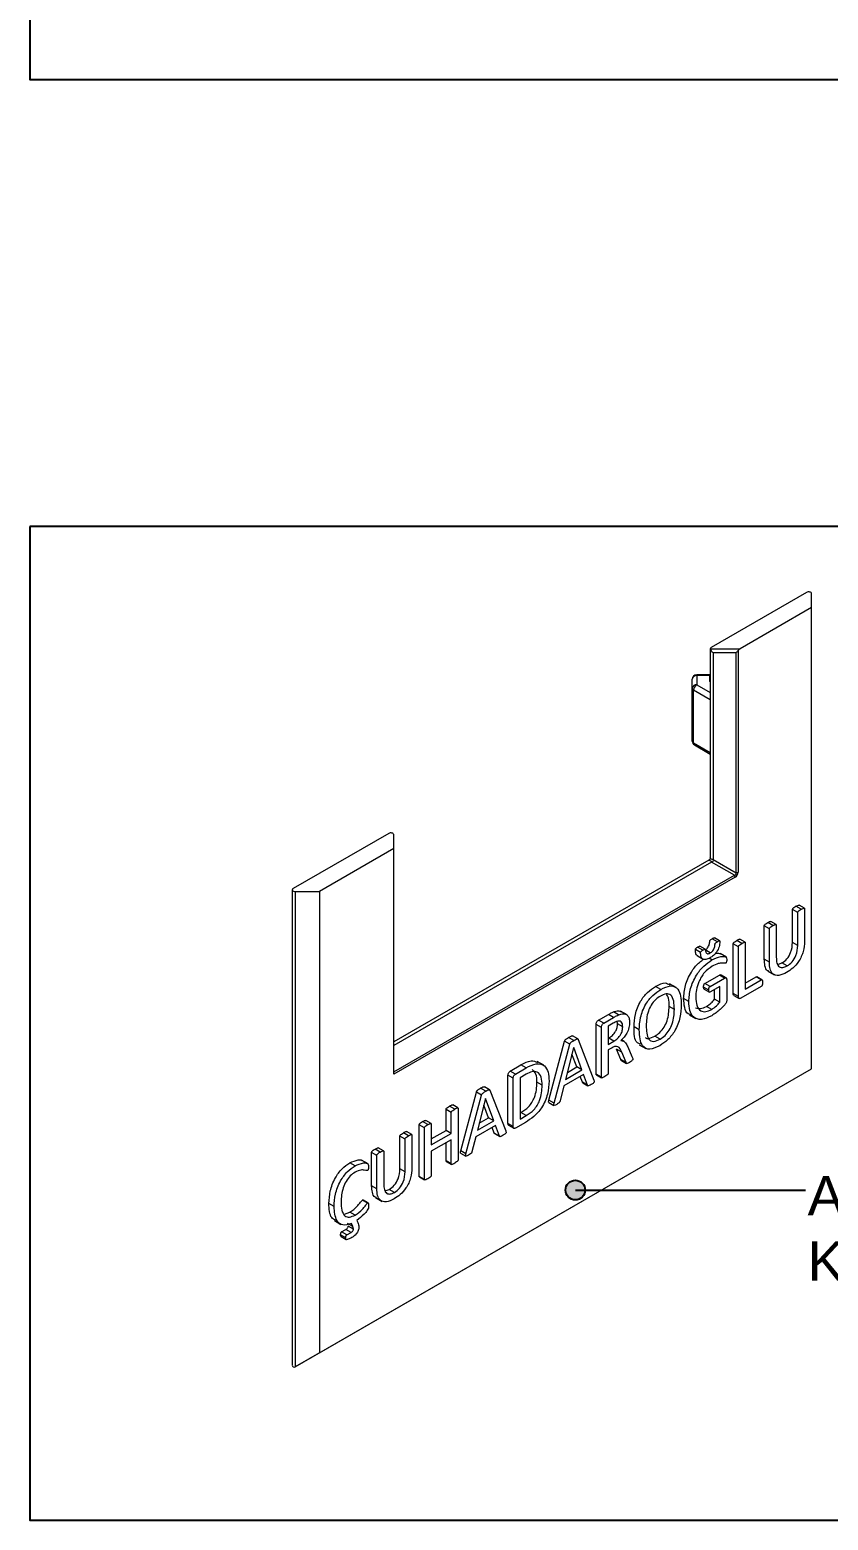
# Model space of a CAD drawing. Header units: millimetres. Extents: x 221 to 2771, y 196 to 840.
# Drawn here: x 1442.5 to 1483.2, y 261.6 to 337.6 of the extents above; entities that cross this region are included whole.
import ezdxf

# ---------------------------------------------------------------- set-up
doc = ezdxf.new("R2010")
doc.units = ezdxf.units.MM
doc.layers.add('yazı_numara_k', color=21, linetype='Continuous')
doc.styles.get("Standard").update_dxf_attribs({"font": 'arial.ttf'})

# ---------------------------------------------------------------- blocks, each defined once
blk = doc.blocks.new('yuvarlakk')
at = {"layer": 'yazı_numara_k'}
blk.add_hatch(color=21, dxfattribs=at).paths.add_polyline_path([(-159.086, 172.801, -1), (-160.086, 172.801, -1)])
at = {"layer": 'yazı_numara_k', "color": 21}
blk.add_circle((-159.586, 172.801), 0.5, dxfattribs=at)

msp = doc.modelspace()

# ---------------------------------------------------------------- linework, layer by layer
at = {"color": 7, "linetype": 'Continuous', "lineweight": 15}
for p, q in [((1482.094, 308.899), (1477.223, 306.088)), ((1482.35, 308.129), (1482.35, 308.838)), ((1482.35, 308.129), (1478.708, 306.027)), ((1482.35, 284.609), (1482.35, 308.129)), ((1477.179, 306.027), (1477.179, 295.369)), ((1477.179, 306.027), (1478.708, 306.027)), ((1478.496, 305.818), (1477.329, 305.818)), ((1477.329, 305.818), (1477.329, 295.283)), ((1478.496, 294.609), (1478.496, 305.818)), ((1478.602, 305.93), (1478.602, 294.635)), ((1476.266, 304.009), (1476.266, 304.476)), ((1476.266, 301.314), (1476.266, 304.009)), ((1477.166, 304.701), (1476.491, 304.701)), ((1476.491, 304.66), (1476.491, 304.193)), ((1477.166, 304.66), (1476.491, 304.66)), ((1476.491, 304.193), (1477.179, 303.796)), ((1477.179, 304.701), (1477.166, 304.701)), ((1477.166, 304.354), (1477.166, 304.66)), ((1477.179, 304.66), (1477.166, 304.66)), ((1477.179, 304.347), (1477.166, 304.354)), ((1476.332, 301.222), (1476.332, 303.917)), ((1477.179, 303.428), (1476.332, 303.917)), ((1476.332, 301.222), (1477.179, 300.733)), ((1476.379, 301.119), (1477.179, 300.657)), ((1460.801, 296.61), (1455.93, 293.799)), ((1461.057, 295.84), (1461.057, 296.549)), ((1461.057, 295.84), (1457.265, 293.651)), ((1461.057, 284.335), (1461.057, 295.84)), ((1477.104, 295.24), (1461.057, 285.978)), ((1477.254, 295.153), (1461.057, 285.805)), ((1478.421, 294.479), (1477.254, 295.153)), ((1477.329, 295.283), (1478.496, 294.609)), ((1461.057, 284.458), (1478.421, 294.479)), ((1478.452, 294.375), (1461.057, 284.335)), ((1455.886, 293.738), (1455.886, 269.509)), ((1456.036, 293.651), (1456.036, 269.422)), ((1456.036, 293.651), (1457.265, 293.651)), ((1457.265, 293.651), (1457.265, 270.132)), ((1481.372, 291.057), (1481.372, 292.725)), ((1481.637, 292.572), (1481.372, 292.725)), ((1481.813, 292.741), (1481.548, 292.894)), ((1481.637, 290.904), (1481.637, 292.572)), ((1481.977, 292.8), (1481.711, 292.953)), ((1481.988, 292.774), (1481.988, 291.099)), ((1479.933, 290.191), (1479.933, 291.894)), ((1480.198, 291.741), (1479.933, 291.894)), ((1480.374, 291.911), (1480.109, 292.064)), ((1480.537, 291.971), (1480.272, 292.124)), ((1480.549, 291.944), (1480.549, 290.295)), ((1477.549, 291.091), (1477.284, 291.244)), ((1477.66, 291.132), (1477.394, 291.285)), ((1478.794, 290.999), (1478.529, 291.152)), ((1478.959, 291.059), (1478.693, 291.212)), ((1478.969, 291.032), (1478.969, 288.668)), ((1480.198, 290.038), (1480.198, 291.741)), ((1481.637, 290.904), (1481.372, 291.057)), ((1476.688, 290.537), (1476.423, 290.69)), ((1476.51, 290.381), (1476.842, 290.189)), ((1476.804, 290.661), (1476.539, 290.814)), ((1476.925, 290.709), (1476.66, 290.862)), ((1477.181, 290.514), (1476.916, 290.667)), ((1478.011, 290.297), (1477.68, 290.489)), ((1478.353, 288.443), (1478.353, 290.983)), ((1478.619, 290.83), (1478.353, 290.983)), ((1478.619, 288.29), (1478.619, 290.83)), ((1477.27, 290.16), (1477.121, 290.246)), ((1480.198, 290.038), (1479.933, 290.191)), ((1480.131, 289.589), (1480.463, 289.397)), ((1480.628, 289.929), (1480.829, 290.007)), ((1481.094, 289.854), (1480.829, 290.007)), ((1474.66, 288.654), (1474.395, 288.807)), ((1475.438, 288.759), (1475.107, 288.95)), ((1477.109, 288.627), (1476.844, 288.78)), ((1476.906, 288.959), (1477.646, 289.386)), ((1477.171, 288.806), (1476.906, 288.959)), ((1477.671, 288.81), (1477.166, 288.519)), ((1477.171, 288.806), (1477.912, 289.233)), ((1477.912, 289.233), (1477.646, 289.386)), ((1477.671, 288.002), (1477.671, 288.81)), ((1477.99, 289.242), (1477.725, 289.396)), ((1478.022, 289.149), (1478.022, 288.102)), ((1479.783, 288.813), (1478.736, 288.209)), ((1478.969, 288.974), (1479.52, 289.292)), ((1478.969, 288.668), (1479.785, 289.139)), ((1479.785, 289.139), (1479.52, 289.292)), ((1479.818, 289.143), (1479.553, 289.296)), ((1476.092, 288.036), (1475.826, 288.189)), ((1476.871, 288.668), (1477.137, 288.515)), ((1477.406, 288.155), (1477.406, 288.657)), ((1477.671, 288.002), (1477.406, 288.155)), ((1478.619, 288.29), (1478.353, 288.443)), ((1478.383, 288.353), (1478.649, 288.2)), ((1471.487, 287.088), (1471.99, 287.378)), ((1472.255, 287.225), (1471.99, 287.378)), ((1472.511, 287.356), (1472.246, 287.509)), ((1472.948, 287.354), (1472.617, 287.546)), ((1475.355, 287.64), (1475.089, 287.793)), ((1476.123, 287.361), (1476.455, 287.17)), ((1477.255, 287.638), (1476.99, 287.791)), ((1471.369, 284.331), (1471.369, 286.872)), ((1471.635, 286.719), (1471.369, 286.872)), ((1471.752, 286.935), (1471.487, 287.088)), ((1471.635, 284.178), (1471.635, 286.719)), ((1471.752, 286.935), (1472.255, 287.225)), ((1472.233, 286.928), (1471.985, 286.786)), ((1471.985, 286.786), (1471.985, 285.853)), ((1472.457, 286.9), (1472.441, 287.048)), ((1472.722, 286.747), (1472.457, 286.9)), ((1473.565, 286.588), (1473.3, 286.741)), ((1468.959, 283.016), (1469.762, 286.019)), ((1469.224, 282.863), (1470.027, 285.866)), ((1470.027, 285.866), (1469.762, 286.019)), ((1470.233, 286.058), (1469.968, 286.211)), ((1470.432, 286.134), (1470.166, 286.287)), ((1470.451, 286.108), (1471.255, 284.033)), ((1471.985, 286.16), (1472.007, 286.172)), ((1471.985, 285.853), (1472.272, 286.019)), ((1472.272, 286.019), (1472.007, 286.172)), ((1472.803, 285.997), (1472.658, 286.081)), ((1472.98, 285.724), (1473.195, 285.237)), ((1473.568, 285.834), (1473.899, 285.642)), ((1474.628, 286.122), (1474.363, 286.275)), ((1468.695, 284.789), (1468.363, 284.98)), ((1470.222, 285.687), (1469.809, 284.07)), ((1470.377, 284.704), (1470.137, 285.355)), ((1470.224, 285.688), (1470.222, 285.687)), ((1470.642, 284.551), (1470.224, 285.688)), ((1472.189, 285.687), (1471.985, 285.57)), ((1471.985, 285.57), (1471.985, 284.382)), ((1472.626, 285.077), (1472.406, 285.607)), ((1472.671, 285.454), (1472.406, 285.607)), ((1472.891, 284.924), (1472.626, 285.077)), ((1472.653, 285.037), (1472.918, 284.884)), ((1472.891, 284.924), (1472.671, 285.454)), ((1456.036, 269.422), (1482.35, 284.609)), ((1457.265, 270.132), (1482.35, 284.609)), ((1466.877, 281.82), (1466.877, 284.278)), ((1467.142, 284.125), (1466.877, 284.278)), ((1466.995, 284.495), (1467.532, 284.805)), ((1467.26, 284.342), (1466.995, 284.495)), ((1467.26, 284.342), (1467.797, 284.652)), ((1467.799, 284.329), (1467.493, 284.152)), ((1467.797, 284.652), (1467.532, 284.805)), ((1470.725, 284.315), (1469.73, 283.741)), ((1469.809, 284.07), (1470.642, 284.551)), ((1469.901, 284.429), (1470.377, 284.704)), ((1470.642, 284.551), (1470.377, 284.704)), ((1470.665, 283.923), (1470.555, 284.217)), ((1470.93, 283.77), (1470.725, 284.315)), ((1471.635, 284.178), (1471.369, 284.331)), ((1471.381, 284.304), (1471.646, 284.151)), ((1482.35, 284.609), (1482.35, 284.609)), ((1465.741, 283.465), (1465.476, 283.618)), ((1465.939, 283.541), (1465.674, 283.694)), ((1465.959, 283.515), (1466.762, 281.44)), ((1467.142, 281.667), (1467.142, 284.125)), ((1467.493, 284.152), (1467.493, 282.045)), ((1468.616, 283.771), (1468.351, 283.924)), ((1469.73, 283.741), (1469.533, 282.972)), ((1470.93, 283.77), (1470.665, 283.923)), ((1470.685, 283.897), (1470.95, 283.744)), ((1464.16, 282.553), (1463.895, 282.706)), ((1464.324, 282.613), (1464.059, 282.766)), ((1464.467, 280.423), (1465.27, 283.426)), ((1464.732, 280.27), (1465.535, 283.273)), ((1465.535, 283.273), (1465.27, 283.426)), ((1465.73, 283.094), (1465.317, 281.478)), ((1465.885, 282.112), (1465.645, 282.762)), ((1465.731, 283.095), (1465.73, 283.094)), ((1466.15, 281.958), (1465.731, 283.095)), ((1468.955, 282.897), (1469.22, 282.744)), ((1469.224, 282.863), (1468.959, 283.016)), ((1462.791, 281.763), (1462.525, 281.916)), ((1462.956, 281.824), (1462.691, 281.977)), ((1463.719, 281.469), (1463.719, 282.538)), ((1463.984, 282.385), (1463.719, 282.538)), ((1463.984, 281.316), (1463.984, 282.385)), ((1464.335, 282.586), (1464.335, 279.965)), ((1465.317, 281.478), (1466.15, 281.958)), ((1465.409, 281.837), (1465.885, 282.112)), ((1466.15, 281.958), (1465.885, 282.112)), ((1467.493, 282.351), (1467.538, 282.377)), ((1467.493, 282.045), (1467.803, 282.224)), ((1467.803, 282.224), (1467.538, 282.377)), ((1461.367, 279.511), (1461.367, 281.179)), ((1461.632, 281.026), (1461.367, 281.179)), ((1461.809, 281.196), (1461.544, 281.349)), ((1461.972, 281.254), (1461.707, 281.408)), ((1461.983, 281.229), (1461.983, 279.554)), ((1462.35, 279.126), (1462.35, 281.747)), ((1462.615, 281.593), (1462.35, 281.747)), ((1462.615, 278.973), (1462.615, 281.593)), ((1462.966, 281.798), (1462.966, 280.729)), ((1462.966, 281.035), (1463.719, 281.469)), ((1462.966, 280.729), (1463.984, 281.316)), ((1463.984, 281.316), (1463.719, 281.469)), ((1466.233, 281.723), (1465.237, 281.148)), ((1466.173, 281.33), (1466.062, 281.624)), ((1466.438, 281.177), (1466.173, 281.33)), ((1466.193, 281.304), (1466.458, 281.151)), ((1466.438, 281.177), (1466.233, 281.723)), ((1467.142, 281.667), (1466.877, 281.82)), ((1466.907, 281.73), (1467.172, 281.576)), ((1467.763, 281.876), (1467.26, 281.586)), ((1460.37, 280.366), (1460.105, 280.519)), ((1460.533, 280.426), (1460.268, 280.579)), ((1460.544, 280.398), (1460.544, 278.749)), ((1461.632, 279.358), (1461.632, 281.026)), ((1463.984, 280.992), (1462.966, 280.405)), ((1462.966, 280.405), (1462.966, 279.176)), ((1463.719, 279.916), (1463.719, 280.839)), ((1463.984, 279.763), (1463.984, 280.992)), ((1464.732, 280.27), (1464.467, 280.423)), ((1465.237, 281.148), (1465.041, 280.379)), ((1459.086, 279.665), (1458.821, 279.818)), ((1459.749, 279.758), (1459.418, 279.95)), ((1459.928, 278.646), (1459.928, 280.349)), ((1460.193, 280.196), (1459.928, 280.349)), ((1460.193, 278.493), (1460.193, 280.196)), ((1463.984, 279.763), (1463.719, 279.916)), ((1463.73, 279.889), (1463.995, 279.736)), ((1464.463, 280.305), (1464.728, 280.151)), ((1461.632, 279.358), (1461.367, 279.511)), ((1462.615, 278.973), (1462.35, 279.126)), ((1462.362, 279.098), (1462.627, 278.945)), ((1460.193, 278.493), (1459.928, 278.646)), ((1460.624, 278.384), (1460.824, 278.461)), ((1461.089, 278.308), (1460.824, 278.461)), ((1458.018, 277.59), (1457.752, 277.743)), ((1459.724, 277.763), (1459.459, 277.917)), ((1459.749, 277.769), (1459.484, 277.922)), ((1460.127, 278.043), (1460.458, 277.852)), ((1458.035, 276.869), (1458.366, 276.677)), ((1458.538, 277.203), (1458.825, 277.307)), ((1458.966, 276.564), (1458.701, 276.717)), ((1459, 276.438), (1458.735, 276.591)), ((1459.09, 277.154), (1458.825, 277.307)), ((1458.966, 276.564), (1458.895, 276.722)), ((1459.176, 276.88), (1459.218, 276.777)), ((1458.614, 275.991), (1458.349, 276.144)), ((1458.369, 276.054), (1458.634, 275.901)), ((1458.398, 276.291), (1458.614, 276.416)), ((1458.664, 276.138), (1458.398, 276.291)), ((1458.879, 276.262), (1458.614, 276.416)), ((1458.664, 276.138), (1458.879, 276.262)), ((1457.265, 270.132), (1456.036, 269.422))]:
    msp.add_line(p, q, dxfattribs=at)
at = {"color": 0}
for points in [[(1442.512, 385.712), (1442.512, 335.041), (1499.085, 335.041), (1499.085, 385.712)], [(1442.512, 312.266), (1442.512, 261.596), (1499.085, 261.596), (1499.085, 312.266)]]:
    msp.add_lwpolyline(points, close=True, dxfattribs=at)
at = {"color": 7, "linetype": 'Continuous', "lineweight": 15, "flags": 128}
for points in [[(1482.35, 308.838), (1482.344, 308.863), (1482.325, 308.886), (1482.295, 308.905), (1482.257, 308.918), (1482.215, 308.924), (1482.171, 308.923), (1482.129, 308.914), (1482.094, 308.899)], [(1476.491, 304.66), (1476.491, 304.682), (1476.491, 304.696), (1476.491, 304.701), (1476.491, 304.701)], [(1477.166, 304.701), (1477.166, 304.701), (1477.166, 304.696), (1477.166, 304.682), (1477.166, 304.66)], [(1461.057, 296.549), (1461.051, 296.574), (1461.032, 296.597), (1461.002, 296.616), (1460.965, 296.629), (1460.922, 296.635), (1460.878, 296.634), (1460.836, 296.625), (1460.801, 296.61)], [(1477.104, 295.24), (1477.112, 295.243), (1477.139, 295.246), (1477.169, 295.238), (1477.2, 295.218), (1477.229, 295.189), (1477.254, 295.153)], [(1477.329, 295.283), (1477.286, 295.287), (1477.246, 295.297), (1477.213, 295.315), (1477.191, 295.336), (1477.18, 295.361), (1477.179, 295.369)], [(1455.93, 293.799), (1455.904, 293.778), (1455.889, 293.755), (1455.887, 293.729), (1455.898, 293.705), (1455.921, 293.683), (1455.953, 293.666), (1455.993, 293.655), (1456.036, 293.651)]]:
    msp.add_lwpolyline(points, dxfattribs=at)
at = {"color": 7, "linetype": 'Continuous', "lineweight": 15}
for centre, radius, start, end in [((1477.254, 306.019), 0.0755, 114.35269, 174.26248), ((1476.491, 304.476), 0.225, 90, 180), ((1476.473, 304.453), 0.208, 84.82448, 173.64645), ((1476.473, 303.986), 0.208, 84.81658, 173.65435), ((1476.379, 304.02), 0.113, 185.68665, 245.65374), ((1476.678, 303.902), 0.346, 122.59963, 177.40037), ((1476.491, 301.314), 0.225, 180, 240.00881), ((1476.379, 301.325), 0.113, 185.68665, 245.65374), ((1476.439, 301.209), 0.108, 172.75895, 235.92787), ((1478.236, 294.367), 0.216, 1.93271, 31.15207), ((1478.5, 294.826), 0.216, 268.86681, 298.04742)]:
    msp.add_arc(centre, radius, start, end, dxfattribs=at)
for centre, major_axis, ratio, start_param, end_param in [((1477.329, 305.904), (-0.143, 0.143), 0.317699, 0.307614, 1.878411), ((1478.496, 305.904), (0.143, 0.143), 0.317699, 4.404775, 5.190173), ((1478.708, 305.904), (0.133, 0.133), 0.517797, 1.093012, 1.878411), ((1477.029, 295.37), (0.303, -0.175), 0.428528, 5.759679, 6.806876), ((1478.196, 294.696), (0.303, -0.175), 0.428528, 5.759679, 6.806876), ((1478.302, 294.635), (-0.15, 0.26), 0.999645, 3.141477, 4.188675), ((1456.036, 269.595), (0.106, 0.184), 0.577299, 2.356328, 3.927124)]:
    msp.add_ellipse(centre, major_axis=major_axis, ratio=ratio, start_param=start_param, end_param=end_param, dxfattribs=at)
for points, knots in [([(1477.179, 295.369), (1477.179, 295.358), (1477.178, 295.34), (1477.168, 295.312), (1477.159, 295.293), (1477.147, 295.276), (1477.132, 295.259), (1477.117, 295.248), (1477.108, 295.242), (1477.104, 295.24)], [0, 0, 0, 0, 0.2881774, 0.4122191, 0.5063159, 0.6057221, 0.7204856, 0.8956801, 1, 1, 1, 1]), ([(1481.372, 292.725), (1481.373, 292.735), (1481.375, 292.751), (1481.387, 292.773), (1481.409, 292.799), (1481.464, 292.842), (1481.515, 292.874), (1481.548, 292.894)], [0, 0, 0, 0, 0.124233, 0.186792, 0.249719, 0.49976, 1, 1, 1, 1]), ([(1481.548, 292.894), (1481.581, 292.911), (1481.63, 292.937), (1481.688, 292.961), (1481.706, 292.954), (1481.711, 292.952)], [0, 0, 0, 0, 0.590584, 0.885684, 1, 1, 1, 1]), ([(1481.637, 292.572), (1481.638, 292.582), (1481.64, 292.598), (1481.652, 292.62), (1481.675, 292.646), (1481.73, 292.689), (1481.78, 292.721), (1481.813, 292.741)], [0, 0, 0, 0, 0.124233, 0.186792, 0.249719, 0.49976, 1, 1, 1, 1]), ([(1481.813, 292.741), (1481.846, 292.759), (1481.896, 292.785), (1481.954, 292.807), (1481.979, 292.801), (1481.987, 292.788), (1481.987, 292.779), (1481.988, 292.774)], [0, 0, 0, 0, 0.500087, 0.749967, 0.874585, 0.937136, 1, 1, 1, 1]), ([(1479.933, 291.894), (1479.934, 291.905), (1479.936, 291.921), (1479.948, 291.942), (1479.97, 291.969), (1480.025, 292.012), (1480.076, 292.043), (1480.109, 292.064)], [0, 0, 0, 0, 0.124223, 0.186776, 0.249698, 0.499833, 1, 1, 1, 1]), ([(1480.109, 292.064), (1480.143, 292.082), (1480.192, 292.108), (1480.246, 292.128), (1480.267, 292.128), (1480.271, 292.125), (1480.272, 292.124)], [0, 0, 0, 0, 0.595927, 0.893889, 0.968548, 1, 1, 1, 1]), ([(1480.198, 291.741), (1480.199, 291.752), (1480.201, 291.768), (1480.213, 291.789), (1480.236, 291.816), (1480.291, 291.859), (1480.341, 291.89), (1480.374, 291.911)], [0, 0, 0, 0, 0.124223, 0.186776, 0.249698, 0.499833, 1, 1, 1, 1]), ([(1480.374, 291.911), (1480.408, 291.929), (1480.457, 291.955), (1480.512, 291.976), (1480.534, 291.974), (1480.546, 291.967), (1480.548, 291.953), (1480.549, 291.944)], [0, 0, 0, 0, 0.500242, 0.750361, 0.813032, 0.875785, 1, 1, 1, 1]), ([(1476.916, 290.667), (1476.939, 290.682), (1476.985, 290.711), (1477.051, 290.78), (1477.102, 290.864), (1477.151, 290.986), (1477.148, 291.074), (1477.168, 291.149), (1477.186, 291.178), (1477.227, 291.21), (1477.261, 291.23), (1477.284, 291.244)], [0, 0, 0, 0, 0.125118, 0.249869, 0.374968, 0.499839, 0.749786, 0.781011, 0.812314, 0.874796, 1, 1, 1, 1]), ([(1477.671, 291.104), (1477.665, 291.016), (1477.653, 290.84), (1477.521, 290.57), (1477.347, 290.379), (1477.233, 290.305), (1477.176, 290.268)], [0, 0, 0, 0, 0.2802485, 0.5587779, 0.7790432, 1, 1, 1, 1]), ([(1477.181, 290.514), (1477.204, 290.529), (1477.25, 290.558), (1477.316, 290.627), (1477.367, 290.711), (1477.416, 290.833), (1477.413, 290.921), (1477.434, 290.996), (1477.451, 291.025), (1477.492, 291.057), (1477.526, 291.077), (1477.549, 291.091)], [0, 0, 0, 0, 0.125118, 0.249869, 0.374968, 0.499839, 0.749786, 0.781011, 0.812314, 0.874796, 1, 1, 1, 1]), ([(1477.284, 291.244), (1477.308, 291.257), (1477.343, 291.276), (1477.385, 291.293), (1477.393, 291.285), (1477.394, 291.284)], [0, 0, 0, 0, 0.64297, 0.964052, 1, 1, 1, 1]), ([(1477.549, 291.091), (1477.573, 291.105), (1477.609, 291.125), (1477.653, 291.139), (1477.669, 291.124), (1477.67, 291.11), (1477.671, 291.104)], [0, 0, 0, 0, 0.500115, 0.74986, 0.873332, 1, 1, 1, 1]), ([(1478.353, 290.983), (1478.355, 290.993), (1478.356, 291.009), (1478.369, 291.031), (1478.391, 291.057), (1478.446, 291.1), (1478.496, 291.131), (1478.529, 291.152)], [0, 0, 0, 0, 0.124145, 0.18692, 0.249633, 0.499785, 1, 1, 1, 1]), ([(1478.529, 291.152), (1478.562, 291.17), (1478.613, 291.197), (1478.666, 291.216), (1478.687, 291.216), (1478.692, 291.213), (1478.693, 291.212)], [0, 0, 0, 0, 0.59257, 0.888857, 0.963342, 1, 1, 1, 1]), ([(1478.794, 290.999), (1478.827, 291.017), (1478.877, 291.043), (1478.932, 291.064), (1478.954, 291.062), (1478.966, 291.055), (1478.968, 291.042), (1478.969, 291.032)], [0, 0, 0, 0, 0.500215, 0.750325, 0.813202, 0.875648, 1, 1, 1, 1]), ([(1480.829, 290.007), (1480.919, 290.068), (1481.098, 290.19), (1481.343, 290.607), (1481.361, 290.886), (1481.372, 291.057)], [0, 0, 0, 0, 0.280945, 0.560029, 1, 1, 1, 1]), ([(1481.988, 291.099), (1481.977, 290.934), (1481.956, 290.605), (1481.721, 290.094), (1481.396, 289.726), (1481.181, 289.587), (1481.074, 289.518)], [0, 0, 0, 0, 0.280303, 0.559016, 0.779166, 1, 1, 1, 1]), ([(1476.423, 290.69), (1476.424, 290.697), (1476.425, 290.711), (1476.439, 290.743), (1476.481, 290.78), (1476.516, 290.8), (1476.539, 290.814)], [0, 0, 0, 0, 0.127013, 0.249862, 0.499843, 1, 1, 1, 1]), ([(1476.548, 290.371), (1476.539, 290.373), (1476.482, 290.382), (1476.437, 290.505), (1476.428, 290.628), (1476.423, 290.69)], [0, 0, 0, 0, 0.086677, 0.54241, 1, 1, 1, 1]), ([(1476.539, 290.814), (1476.562, 290.827), (1476.598, 290.847), (1476.638, 290.864), (1476.656, 290.866), (1476.659, 290.862), (1476.66, 290.861)], [0, 0, 0, 0, 0.564494, 0.846165, 0.987124, 1, 1, 1, 1]), ([(1476.688, 290.537), (1476.689, 290.544), (1476.69, 290.558), (1476.704, 290.59), (1476.746, 290.627), (1476.781, 290.647), (1476.804, 290.661)], [0, 0, 0, 0, 0.127013, 0.249862, 0.499843, 1, 1, 1, 1]), ([(1477.176, 290.268), (1477.103, 290.232), (1476.959, 290.161), (1476.783, 290.196), (1476.699, 290.346), (1476.692, 290.473), (1476.688, 290.537)], [0, 0, 0, 0, 0.2804579, 0.5592675, 0.7791854, 1, 1, 1, 1]), ([(1476.804, 290.661), (1476.827, 290.674), (1476.862, 290.693), (1476.904, 290.712), (1476.925, 290.712), (1476.939, 290.692), (1476.936, 290.652), (1476.948, 290.606), (1476.96, 290.551), (1476.993, 290.499), (1477.045, 290.473), (1477.111, 290.477), (1477.158, 290.502), (1477.181, 290.514)], [0, 0, 0, 0, 0.125128, 0.187565, 0.21881, 0.249878, 0.328331, 0.390023, 0.500218, 0.625121, 0.749917, 0.87499, 1, 1, 1, 1]), ([(1477.27, 290.16), (1477.422, 290.231), (1477.651, 290.337), (1477.888, 290.347), (1478.017, 290.311), (1478.02, 290.222), (1478.022, 290.177)], [0, 0, 0, 0, 0.5005228, 0.7512099, 0.8756732, 1, 1, 1, 1]), ([(1477.417, 290.47), (1477.428, 290.474), (1477.514, 290.508), (1477.62, 290.511), (1477.691, 290.471), (1477.708, 290.461)], [0, 0, 0, 0, 0.102227, 0.7811073, 1, 1, 1, 1]), ([(1478.619, 290.83), (1478.62, 290.84), (1478.622, 290.856), (1478.634, 290.877), (1478.656, 290.904), (1478.711, 290.946), (1478.761, 290.978), (1478.794, 290.999)], [0, 0, 0, 0, 0.124145, 0.18692, 0.249633, 0.499785, 1, 1, 1, 1]), ([(1480.549, 290.295), (1480.553, 290.193), (1480.562, 289.99), (1480.679, 289.787), (1480.88, 289.75), (1481.023, 289.819), (1481.094, 289.854)], [0, 0, 0, 0, 0.280996, 0.560093, 0.779629, 1, 1, 1, 1]), ([(1481.094, 289.854), (1481.184, 289.915), (1481.363, 290.037), (1481.608, 290.454), (1481.626, 290.733), (1481.637, 290.904)], [0, 0, 0, 0, 0.280945, 0.560029, 1, 1, 1, 1]), ([(1475.826, 288.189), (1475.842, 288.407), (1475.872, 288.843), (1476.169, 289.508), (1476.51, 289.953), (1476.718, 290.099), (1476.785, 290.146)], [0, 0, 0, 0, 0.317023, 0.632652, 0.881601, 1, 1, 1, 1]), ([(1476.092, 288.036), (1476.107, 288.254), (1476.137, 288.689), (1476.433, 289.359), (1476.844, 289.873), (1477.128, 290.064), (1477.27, 290.16)], [0, 0, 0, 0, 0.2803171, 0.5594007, 0.7795252, 1, 1, 1, 1]), ([(1477.272, 289.837), (1477.139, 289.742), (1476.873, 289.551), (1476.595, 289.076), (1476.462, 288.634), (1476.449, 288.386), (1476.443, 288.262)], [0, 0, 0, 0, 0.279284, 0.558215, 0.778949, 1, 1, 1, 1]), ([(1477.966, 289.994), (1477.906, 289.996), (1477.785, 290.001), (1477.557, 289.978), (1477.38, 289.89), (1477.272, 289.837)], [0, 0, 0, 0, 0.279659, 0.560302, 1, 1, 1, 1]), ([(1478.022, 290.177), (1478.021, 290.147), (1478.02, 290.101), (1478.006, 290.041), (1477.986, 290.008), (1477.973, 289.999), (1477.966, 289.994)], [0, 0, 0, 0, 0.500572, 0.750338, 0.875312, 1, 1, 1, 1]), ([(1480.176, 289.594), (1480.151, 289.598), (1480.04, 289.62), (1479.956, 289.852), (1479.94, 290.078), (1479.933, 290.191)], [0, 0, 0, 0, 0.123584, 0.561159, 1, 1, 1, 1]), ([(1481.074, 289.518), (1480.941, 289.454), (1480.676, 289.325), (1480.363, 289.41), (1480.216, 289.689), (1480.204, 289.922), (1480.198, 290.038)], [0, 0, 0, 0, 0.280294, 0.558905, 0.779134, 1, 1, 1, 1]), ([(1473.3, 286.741), (1473.31, 286.95), (1473.331, 287.367), (1473.578, 288.026), (1473.98, 288.534), (1474.257, 288.716), (1474.395, 288.807)], [0, 0, 0, 0, 0.2808356, 0.559722, 0.7794798, 1, 1, 1, 1]), ([(1474.395, 288.807), (1474.573, 288.902), (1474.857, 289.055), (1475.045, 288.93), (1475.115, 288.884)], [0, 0, 0, 0, 0.629362, 1, 1, 1, 1]), ([(1474.66, 288.654), (1474.832, 288.738), (1475.175, 288.905), (1475.549, 288.726), (1475.688, 288.322), (1475.7, 288.021), (1475.706, 287.87)], [0, 0, 0, 0, 0.280107, 0.557978, 0.778635, 1, 1, 1, 1]), ([(1476.844, 288.78), (1476.844, 288.81), (1476.844, 288.855), (1476.864, 288.915), (1476.886, 288.946), (1476.899, 288.954), (1476.906, 288.959)], [0, 0, 0, 0, 0.500814, 0.749994, 0.874545, 1, 1, 1, 1]), ([(1476.872, 288.669), (1476.871, 288.669), (1476.859, 288.672), (1476.847, 288.712), (1476.845, 288.753), (1476.844, 288.78)], [0, 0, 0, 0, 0.039709, 0.359041, 1, 1, 1, 1]), ([(1477.109, 288.627), (1477.11, 288.657), (1477.11, 288.702), (1477.129, 288.762), (1477.151, 288.793), (1477.164, 288.801), (1477.171, 288.806)], [0, 0, 0, 0, 0.500814, 0.749994, 0.874545, 1, 1, 1, 1]), ([(1477.646, 289.386), (1477.665, 289.395), (1477.695, 289.409), (1477.715, 289.396), (1477.722, 289.391)], [0, 0, 0, 0, 0.620639, 1, 1, 1, 1]), ([(1477.912, 289.233), (1477.929, 289.241), (1477.965, 289.255), (1478.016, 289.233), (1478.02, 289.18), (1478.022, 289.149)], [0, 0, 0, 0, 0.280385, 0.560109, 1, 1, 1, 1]), ([(1479.52, 289.292), (1479.528, 289.296), (1479.54, 289.302), (1479.549, 289.297), (1479.552, 289.295)], [0, 0, 0, 0, 0.587306, 1, 1, 1, 1]), ([(1479.847, 289.014), (1479.847, 288.98), (1479.846, 288.93), (1479.827, 288.864), (1479.804, 288.829), (1479.79, 288.818), (1479.783, 288.813)], [0, 0, 0, 0, 0.500534, 0.749959, 0.875167, 1, 1, 1, 1]), ([(1479.785, 289.139), (1479.793, 289.142), (1479.807, 289.149), (1479.829, 289.139), (1479.846, 289.095), (1479.847, 289.046), (1479.847, 289.014)], [0, 0, 0, 0, 0.125006, 0.249811, 0.498979, 1, 1, 1, 1]), ([(1473.565, 286.588), (1473.575, 286.797), (1473.596, 287.214), (1473.843, 287.873), (1474.245, 288.381), (1474.522, 288.563), (1474.66, 288.654)], [0, 0, 0, 0, 0.2808356, 0.559722, 0.7794798, 1, 1, 1, 1]), ([(1474.641, 288.318), (1474.556, 288.263), (1474.388, 288.153), (1474.166, 287.869), (1473.946, 287.395), (1473.928, 287.053), (1473.916, 286.814)], [0, 0, 0, 0, 0.187198, 0.373901, 0.560768, 1, 1, 1, 1]), ([(1475.355, 287.64), (1475.35, 287.783), (1475.34, 288.067), (1475.212, 288.386), (1474.94, 288.467), (1474.741, 288.368), (1474.641, 288.318)], [0, 0, 0, 0, 0.281323, 0.560694, 0.77981, 1, 1, 1, 1]), ([(1475.089, 287.793), (1475.089, 287.941), (1475.088, 288.192), (1474.989, 288.358), (1474.948, 288.425)], [0, 0, 0, 0, 0.58846, 1, 1, 1, 1]), ([(1476.174, 287.378), (1476.134, 287.387), (1475.979, 287.422), (1475.859, 287.733), (1475.837, 288.037), (1475.826, 288.189)], [0, 0, 0, 0, 0.1476047, 0.5732764, 1, 1, 1, 1]), ([(1477.259, 287.316), (1477.081, 287.231), (1476.725, 287.062), (1476.317, 287.199), (1476.119, 287.568), (1476.101, 287.88), (1476.092, 288.036)], [0, 0, 0, 0, 0.280098, 0.558771, 0.779113, 1, 1, 1, 1]), ([(1476.443, 288.262), (1476.451, 288.116), (1476.469, 287.823), (1476.655, 287.549), (1476.945, 287.491), (1477.152, 287.589), (1477.255, 287.638)], [0, 0, 0, 0, 0.280666, 0.560046, 0.7798, 1, 1, 1, 1]), ([(1476.99, 287.791), (1477.072, 287.845), (1477.217, 287.941), (1477.348, 288.09), (1477.406, 288.155)], [0, 0, 0, 0, 0.559925, 1, 1, 1, 1]), ([(1477.166, 288.519), (1477.16, 288.516), (1477.148, 288.51), (1477.128, 288.518), (1477.111, 288.556), (1477.11, 288.599), (1477.109, 288.627)], [0, 0, 0, 0, 0.125324, 0.250088, 0.499461, 1, 1, 1, 1]), ([(1477.255, 287.638), (1477.337, 287.692), (1477.482, 287.788), (1477.613, 287.937), (1477.671, 288.002)], [0, 0, 0, 0, 0.559925, 1, 1, 1, 1]), ([(1478.022, 288.102), (1478.021, 288.081), (1478.019, 288.037), (1477.987, 287.939), (1477.863, 287.805), (1477.628, 287.564), (1477.407, 287.415), (1477.259, 287.316)], [0, 0, 0, 0, 0.062675, 0.1249194, 0.2493991, 0.5000567, 1, 1, 1, 1]), ([(1478.385, 288.356), (1478.381, 288.357), (1478.366, 288.361), (1478.355, 288.395), (1478.354, 288.427), (1478.353, 288.443)], [0, 0, 0, 0, 0.134734, 0.566503, 1, 1, 1, 1]), ([(1478.736, 288.209), (1478.718, 288.201), (1478.681, 288.186), (1478.638, 288.199), (1478.62, 288.24), (1478.619, 288.273), (1478.619, 288.29)], [0, 0, 0, 0, 0.27991, 0.559705, 0.779413, 1, 1, 1, 1]), ([(1471.99, 287.378), (1472.038, 287.405), (1472.124, 287.454), (1472.209, 287.492), (1472.246, 287.509)], [0, 0, 0, 0, 0.559928, 1, 1, 1, 1]), ([(1472.246, 287.509), (1472.331, 287.539), (1472.482, 287.59), (1472.595, 287.537), (1472.644, 287.513)], [0, 0, 0, 0, 0.564397, 1, 1, 1, 1]), ([(1472.255, 287.225), (1472.303, 287.252), (1472.389, 287.301), (1472.474, 287.339), (1472.511, 287.356)], [0, 0, 0, 0, 0.559928, 1, 1, 1, 1]), ([(1472.511, 287.356), (1472.594, 287.382), (1472.76, 287.433), (1472.955, 287.375), (1473.059, 287.206), (1473.069, 287.057), (1473.073, 286.983)], [0, 0, 0, 0, 0.2805956, 0.5597652, 0.7796301, 1, 1, 1, 1]), ([(1474.363, 286.275), (1474.448, 286.331), (1474.618, 286.441), (1474.842, 286.728), (1475.061, 287.207), (1475.078, 287.552), (1475.089, 287.793)], [0, 0, 0, 0, 0.187213, 0.373783, 0.560642, 1, 1, 1, 1]), ([(1475.706, 287.87), (1475.695, 287.66), (1475.675, 287.241), (1475.432, 286.578), (1475.03, 286.063), (1474.752, 285.88), (1474.612, 285.789)], [0, 0, 0, 0, 0.2808795, 0.5598227, 0.7794666, 1, 1, 1, 1]), ([(1474.628, 286.122), (1474.713, 286.177), (1474.883, 286.288), (1475.108, 286.575), (1475.326, 287.054), (1475.343, 287.399), (1475.355, 287.64)], [0, 0, 0, 0, 0.187213, 0.373783, 0.560642, 1, 1, 1, 1]), ([(1476.438, 287.722), (1476.518, 287.695), (1476.679, 287.639), (1476.885, 287.74), (1476.99, 287.791)], [0, 0, 0, 0, 0.491252, 1, 1, 1, 1]), ([(1471.369, 286.872), (1471.37, 286.893), (1471.371, 286.937), (1471.401, 287.006), (1471.443, 287.057), (1471.472, 287.077), (1471.487, 287.088)], [0, 0, 0, 0, 0.280415, 0.558154, 0.779096, 1, 1, 1, 1]), ([(1471.635, 286.719), (1471.635, 286.74), (1471.637, 286.784), (1471.667, 286.853), (1471.709, 286.904), (1471.737, 286.924), (1471.752, 286.935)], [0, 0, 0, 0, 0.280415, 0.558154, 0.779096, 1, 1, 1, 1]), ([(1472.007, 286.172), (1472.071, 286.214), (1472.2, 286.297), (1472.361, 286.499), (1472.446, 286.718), (1472.454, 286.839), (1472.457, 286.9)], [0, 0, 0, 0, 0.28056, 0.559578, 0.779251, 1, 1, 1, 1]), ([(1472.47, 287.038), (1472.426, 287.022), (1472.348, 286.995), (1472.268, 286.949), (1472.233, 286.928)], [0, 0, 0, 0, 0.559429, 1, 1, 1, 1]), ([(1472.272, 286.019), (1472.337, 286.061), (1472.465, 286.144), (1472.626, 286.346), (1472.712, 286.565), (1472.719, 286.686), (1472.722, 286.747)], [0, 0, 0, 0, 0.28056, 0.559578, 0.779251, 1, 1, 1, 1]), ([(1472.722, 286.747), (1472.72, 286.798), (1472.714, 286.901), (1472.662, 287.01), (1472.572, 287.052), (1472.504, 287.042), (1472.47, 287.038)], [0, 0, 0, 0, 0.280338, 0.559799, 0.779702, 1, 1, 1, 1]), ([(1473.073, 286.983), (1473.068, 286.894), (1473.058, 286.716), (1472.914, 286.36), (1472.738, 286.165), (1472.63, 286.046)], [0, 0, 0, 0, 0.280724, 0.56064, 1, 1, 1, 1]), ([(1473.627, 285.863), (1473.571, 285.883), (1473.301, 285.976), (1473.3, 286.403), (1473.3, 286.741)], [0, 0, 0, 0, 0.209707, 1, 1, 1, 1]), ([(1474.612, 285.789), (1474.439, 285.703), (1474.094, 285.534), (1473.608, 285.772), (1473.581, 286.278), (1473.565, 286.588)], [0, 0, 0, 0, 0.281146, 0.559824, 1, 1, 1, 1]), ([(1473.916, 286.814), (1473.927, 286.549), (1473.94, 286.219), (1474.149, 286.023), (1474.34, 285.983), (1474.513, 286.067), (1474.628, 286.122)], [0, 0, 0, 0, 0.49865, 0.6243, 0.749931, 1, 1, 1, 1]), ([(1469.762, 286.019), (1469.766, 286.031), (1469.774, 286.056), (1469.805, 286.103), (1469.873, 286.155), (1469.93, 286.189), (1469.968, 286.211)], [0, 0, 0, 0, 0.1252157, 0.2499038, 0.4991132, 1, 1, 1, 1]), ([(1469.968, 286.211), (1470.008, 286.233), (1470.068, 286.267), (1470.139, 286.297), (1470.16, 286.288), (1470.166, 286.285)], [0, 0, 0, 0, 0.593039, 0.888409, 1, 1, 1, 1]), ([(1470.027, 285.866), (1470.031, 285.878), (1470.039, 285.903), (1470.07, 285.95), (1470.138, 286.002), (1470.195, 286.035), (1470.233, 286.058)], [0, 0, 0, 0, 0.1252157, 0.2499038, 0.4991132, 1, 1, 1, 1]), ([(1470.233, 286.058), (1470.273, 286.081), (1470.334, 286.116), (1470.405, 286.143), (1470.439, 286.133), (1470.447, 286.116), (1470.451, 286.108)], [0, 0, 0, 0, 0.500832, 0.750277, 0.874908, 1, 1, 1, 1]), ([(1472.671, 285.454), (1472.622, 285.572), (1472.553, 285.736), (1472.346, 285.767), (1472.242, 285.714), (1472.189, 285.687)], [0, 0, 0, 0, 0.559226, 0.779359, 1, 1, 1, 1]), ([(1472.63, 286.046), (1472.678, 286.042), (1472.774, 286.033), (1472.89, 285.913), (1472.946, 285.795), (1472.98, 285.724)], [0, 0, 0, 0, 0.279335, 0.559385, 1, 1, 1, 1]), ([(1473.878, 286.199), (1473.882, 286.195), (1473.92, 286.159), (1474.08, 286.143), (1474.25, 286.222), (1474.363, 286.275)], [0, 0, 0, 0, 0.03917, 0.360462, 1, 1, 1, 1]), ([(1467.532, 284.805), (1467.713, 284.904), (1468.036, 285.079), (1468.276, 284.975), (1468.382, 284.929)], [0, 0, 0, 0, 0.5606828, 1, 1, 1, 1]), ([(1472.654, 285.041), (1472.651, 285.041), (1472.635, 285.043), (1472.63, 285.062), (1472.626, 285.077)], [0, 0, 0, 0, 0.168415, 1, 1, 1, 1]), ([(1473.235, 285.103), (1473.235, 285.093), (1473.234, 285.078), (1473.223, 285.056), (1473.202, 285.029), (1473.148, 284.985), (1473.098, 284.956), (1473.065, 284.936)], [0, 0, 0, 0, 0.124975, 0.187408, 0.25006, 0.499807, 1, 1, 1, 1]), ([(1473.195, 285.237), (1473.205, 285.214), (1473.223, 285.174), (1473.232, 285.124), (1473.235, 285.103)], [0, 0, 0, 0, 0.560815, 1, 1, 1, 1]), ([(1466.877, 284.278), (1466.878, 284.3), (1466.879, 284.344), (1466.909, 284.413), (1466.951, 284.464), (1466.98, 284.485), (1466.995, 284.495)], [0, 0, 0, 0, 0.2803529, 0.5581024, 0.7791882, 1, 1, 1, 1]), ([(1467.142, 284.125), (1467.143, 284.147), (1467.144, 284.191), (1467.174, 284.26), (1467.216, 284.311), (1467.245, 284.332), (1467.26, 284.342)], [0, 0, 0, 0, 0.2803529, 0.5581024, 0.7791882, 1, 1, 1, 1]), ([(1467.797, 284.652), (1467.974, 284.743), (1468.325, 284.923), (1468.746, 284.82), (1468.943, 284.453), (1468.959, 284.144), (1468.967, 283.99)], [0, 0, 0, 0, 0.280543, 0.558923, 0.779102, 1, 1, 1, 1]), ([(1468.616, 283.771), (1468.609, 283.916), (1468.593, 284.204), (1468.404, 284.47), (1468.104, 284.49), (1467.901, 284.383), (1467.799, 284.329)], [0, 0, 0, 0, 0.2808649, 0.5595106, 0.7791738, 1, 1, 1, 1]), ([(1468.351, 283.924), (1468.346, 284.073), (1468.337, 284.36), (1468.185, 284.506), (1468.112, 284.575)], [0, 0, 0, 0, 0.520898, 1, 1, 1, 1]), ([(1471.381, 284.304), (1471.38, 284.305), (1471.372, 284.31), (1471.37, 284.322), (1471.369, 284.331)], [0, 0, 0, 0, 0.231154, 1, 1, 1, 1]), ([(1471.81, 284.212), (1471.777, 284.194), (1471.726, 284.167), (1471.672, 284.148), (1471.65, 284.148), (1471.638, 284.156), (1471.636, 284.169), (1471.635, 284.178)], [0, 0, 0, 0, 0.500401, 0.750643, 0.813218, 0.875916, 1, 1, 1, 1]), ([(1471.985, 284.382), (1471.985, 284.377), (1471.984, 284.367), (1471.977, 284.345), (1471.952, 284.31), (1471.894, 284.264), (1471.843, 284.233), (1471.81, 284.212)], [0, 0, 0, 0, 0.062662, 0.125297, 0.249736, 0.499627, 1, 1, 1, 1]), ([(1473.065, 284.936), (1473.026, 284.912), (1472.971, 284.878), (1472.907, 284.883), (1472.896, 284.911), (1472.891, 284.924)], [0, 0, 0, 0, 0.56166, 0.779427, 1, 1, 1, 1]), ([(1465.27, 283.426), (1465.274, 283.439), (1465.282, 283.463), (1465.313, 283.51), (1465.38, 283.562), (1465.437, 283.596), (1465.476, 283.618)], [0, 0, 0, 0, 0.1252157, 0.2499038, 0.4991132, 1, 1, 1, 1]), ([(1465.476, 283.618), (1465.516, 283.641), (1465.575, 283.674), (1465.647, 283.705), (1465.668, 283.695), (1465.673, 283.693)], [0, 0, 0, 0, 0.593039, 0.888409, 1, 1, 1, 1]), ([(1465.535, 283.273), (1465.539, 283.286), (1465.547, 283.31), (1465.578, 283.357), (1465.646, 283.409), (1465.703, 283.443), (1465.741, 283.465)], [0, 0, 0, 0, 0.1252157, 0.2499038, 0.4991132, 1, 1, 1, 1]), ([(1465.741, 283.465), (1465.781, 283.488), (1465.842, 283.523), (1465.913, 283.55), (1465.947, 283.54), (1465.955, 283.524), (1465.959, 283.515)], [0, 0, 0, 0, 0.500832, 0.750277, 0.874908, 1, 1, 1, 1]), ([(1467.538, 282.377), (1467.673, 282.463), (1467.941, 282.633), (1468.321, 283.254), (1468.34, 283.669), (1468.351, 283.924)], [0, 0, 0, 0, 0.281466, 0.559754, 1, 1, 1, 1]), ([(1468.967, 283.99), (1468.957, 283.77), (1468.936, 283.333), (1468.639, 282.638), (1468.196, 282.15), (1467.907, 281.967), (1467.763, 281.876)], [0, 0, 0, 0, 0.280788, 0.558995, 0.778947, 1, 1, 1, 1]), ([(1467.803, 282.224), (1467.938, 282.31), (1468.206, 282.48), (1468.586, 283.101), (1468.605, 283.516), (1468.616, 283.771)], [0, 0, 0, 0, 0.281466, 0.559754, 1, 1, 1, 1]), ([(1470.686, 283.899), (1470.683, 283.9), (1470.674, 283.904), (1470.669, 283.915), (1470.665, 283.923)], [0, 0, 0, 0, 0.314071, 1, 1, 1, 1]), ([(1471.116, 283.811), (1471.082, 283.792), (1471.03, 283.764), (1470.968, 283.735), (1470.941, 283.749), (1470.934, 283.763), (1470.93, 283.77)], [0, 0, 0, 0, 0.500766, 0.750714, 0.874835, 1, 1, 1, 1]), ([(1471.255, 284.033), (1471.262, 284.014), (1471.271, 283.99), (1471.271, 283.953), (1471.266, 283.933), (1471.255, 283.912), (1471.208, 283.857), (1471.159, 283.833), (1471.116, 283.811)], [0, 0, 0, 0, 0.249769, 0.312918, 0.375304, 0.438067, 0.500935, 1, 1, 1, 1]), ([(1463.719, 282.538), (1463.72, 282.549), (1463.722, 282.565), (1463.735, 282.586), (1463.757, 282.612), (1463.812, 282.655), (1463.862, 282.686), (1463.895, 282.706)], [0, 0, 0, 0, 0.124161, 0.186623, 0.249585, 0.499589, 1, 1, 1, 1]), ([(1463.895, 282.706), (1463.928, 282.724), (1463.978, 282.75), (1464.032, 282.77), (1464.053, 282.769), (1464.057, 282.766), (1464.058, 282.765)], [0, 0, 0, 0, 0.593327, 0.889717, 0.964297, 1, 1, 1, 1]), ([(1468.956, 282.898), (1468.953, 282.9), (1468.946, 282.904), (1468.943, 282.92), (1468.944, 282.956), (1468.952, 282.989), (1468.959, 283.016)], [0, 0, 0, 0, 0.123223, 0.269191, 0.416412, 1, 1, 1, 1]), ([(1469.358, 282.797), (1469.315, 282.77), (1469.267, 282.74), (1469.222, 282.742), (1469.212, 282.751), (1469.208, 282.767), (1469.209, 282.803), (1469.218, 282.836), (1469.224, 282.863)], [0, 0, 0, 0, 0.498933, 0.561681, 0.624501, 0.687015, 0.750066, 1, 1, 1, 1]), ([(1469.533, 282.972), (1469.53, 282.961), (1469.524, 282.939), (1469.5, 282.897), (1469.441, 282.845), (1469.391, 282.816), (1469.358, 282.797)], [0, 0, 0, 0, 0.125358, 0.25021, 0.498933, 1, 1, 1, 1]), ([(1462.35, 281.747), (1462.351, 281.757), (1462.353, 281.773), (1462.365, 281.794), (1462.387, 281.821), (1462.442, 281.863), (1462.492, 281.895), (1462.525, 281.916)], [0, 0, 0, 0, 0.124177, 0.186839, 0.249546, 0.499674, 1, 1, 1, 1]), ([(1462.525, 281.916), (1462.558, 281.933), (1462.608, 281.958), (1462.666, 281.984), (1462.685, 281.977), (1462.69, 281.975)], [0, 0, 0, 0, 0.587941, 0.881619, 1, 1, 1, 1]), ([(1463.984, 282.385), (1463.985, 282.396), (1463.987, 282.412), (1464, 282.433), (1464.022, 282.459), (1464.077, 282.502), (1464.127, 282.533), (1464.16, 282.553)], [0, 0, 0, 0, 0.124161, 0.186623, 0.249585, 0.499589, 1, 1, 1, 1]), ([(1464.16, 282.553), (1464.193, 282.571), (1464.243, 282.597), (1464.298, 282.617), (1464.319, 282.616), (1464.332, 282.609), (1464.334, 282.595), (1464.335, 282.586)], [0, 0, 0, 0, 0.500326, 0.750258, 0.813148, 0.875713, 1, 1, 1, 1]), ([(1461.367, 281.179), (1461.368, 281.19), (1461.37, 281.206), (1461.383, 281.227), (1461.405, 281.254), (1461.46, 281.297), (1461.51, 281.328), (1461.544, 281.349)], [0, 0, 0, 0, 0.124233, 0.186792, 0.249719, 0.49976, 1, 1, 1, 1]), ([(1461.544, 281.349), (1461.576, 281.366), (1461.626, 281.391), (1461.684, 281.416), (1461.701, 281.408), (1461.706, 281.406)], [0, 0, 0, 0, 0.590748, 0.885836, 1, 1, 1, 1]), ([(1461.632, 281.026), (1461.634, 281.037), (1461.635, 281.053), (1461.648, 281.074), (1461.67, 281.101), (1461.725, 281.144), (1461.775, 281.175), (1461.809, 281.196)], [0, 0, 0, 0, 0.124233, 0.186792, 0.249719, 0.49976, 1, 1, 1, 1]), ([(1461.809, 281.196), (1461.842, 281.214), (1461.892, 281.24), (1461.95, 281.261), (1461.974, 281.256), (1461.982, 281.243), (1461.983, 281.234), (1461.983, 281.229)], [0, 0, 0, 0, 0.50019, 0.750043, 0.874648, 0.93712, 1, 1, 1, 1]), ([(1462.615, 281.593), (1462.616, 281.604), (1462.618, 281.62), (1462.63, 281.641), (1462.652, 281.668), (1462.707, 281.71), (1462.757, 281.742), (1462.791, 281.763)], [0, 0, 0, 0, 0.124177, 0.186839, 0.249546, 0.499674, 1, 1, 1, 1]), ([(1462.791, 281.763), (1462.824, 281.78), (1462.874, 281.807), (1462.931, 281.829), (1462.962, 281.825), (1462.965, 281.807), (1462.966, 281.798)], [0, 0, 0, 0, 0.500851, 0.751028, 0.875658, 1, 1, 1, 1]), ([(1466.194, 281.306), (1466.191, 281.308), (1466.181, 281.311), (1466.176, 281.322), (1466.173, 281.33)], [0, 0, 0, 0, 0.314071, 1, 1, 1, 1]), ([(1466.624, 281.219), (1466.589, 281.199), (1466.538, 281.171), (1466.475, 281.143), (1466.449, 281.156), (1466.442, 281.17), (1466.438, 281.177)], [0, 0, 0, 0, 0.5008603, 0.7506309, 0.8748492, 1, 1, 1, 1]), ([(1466.762, 281.44), (1466.769, 281.421), (1466.778, 281.397), (1466.778, 281.361), (1466.773, 281.34), (1466.763, 281.32), (1466.716, 281.264), (1466.667, 281.24), (1466.624, 281.219)], [0, 0, 0, 0, 0.2497679, 0.3129201, 0.3753547, 0.4381252, 0.501, 1, 1, 1, 1]), ([(1466.909, 281.733), (1466.905, 281.734), (1466.889, 281.738), (1466.879, 281.772), (1466.878, 281.804), (1466.877, 281.82)], [0, 0, 0, 0, 0.135571, 0.567157, 1, 1, 1, 1]), ([(1467.26, 281.586), (1467.241, 281.578), (1467.205, 281.562), (1467.162, 281.576), (1467.144, 281.618), (1467.143, 281.65), (1467.142, 281.667)], [0, 0, 0, 0, 0.279903, 0.559618, 0.779489, 1, 1, 1, 1]), ([(1459.928, 280.349), (1459.929, 280.36), (1459.931, 280.376), (1459.944, 280.397), (1459.966, 280.424), (1460.021, 280.467), (1460.071, 280.498), (1460.105, 280.519)], [0, 0, 0, 0, 0.1242226, 0.1867755, 0.2496973, 0.4996792, 1, 1, 1, 1]), ([(1460.105, 280.519), (1460.138, 280.536), (1460.188, 280.563), (1460.242, 280.583), (1460.262, 280.582), (1460.266, 280.579), (1460.267, 280.578)], [0, 0, 0, 0, 0.59594, 0.893726, 0.968547, 1, 1, 1, 1]), ([(1460.37, 280.366), (1460.403, 280.383), (1460.453, 280.409), (1460.508, 280.43), (1460.529, 280.428), (1460.541, 280.421), (1460.543, 280.408), (1460.544, 280.398)], [0, 0, 0, 0, 0.500305, 0.750302, 0.813117, 0.87577, 1, 1, 1, 1]), ([(1464.463, 280.305), (1464.46, 280.307), (1464.454, 280.312), (1464.451, 280.327), (1464.452, 280.363), (1464.46, 280.397), (1464.467, 280.423)], [0, 0, 0, 0, 0.123381, 0.269323, 0.416517, 1, 1, 1, 1]), ([(1457.752, 277.743), (1457.764, 277.951), (1457.786, 278.366), (1458.028, 279.013), (1458.409, 279.537), (1458.684, 279.724), (1458.821, 279.818)], [0, 0, 0, 0, 0.280715, 0.5601, 0.779819, 1, 1, 1, 1]), ([(1458.018, 277.59), (1458.029, 277.798), (1458.051, 278.213), (1458.294, 278.86), (1458.675, 279.384), (1458.949, 279.571), (1459.086, 279.665)], [0, 0, 0, 0, 0.280715, 0.5601, 0.779819, 1, 1, 1, 1]), ([(1458.821, 279.818), (1458.962, 279.877), (1459.174, 279.965), (1459.391, 279.977), (1459.441, 279.93), (1459.447, 279.925)], [0, 0, 0, 0, 0.635663, 0.954606, 1, 1, 1, 1]), ([(1459.086, 279.665), (1459.231, 279.728), (1459.447, 279.823), (1459.668, 279.81), (1459.773, 279.743), (1459.773, 279.657), (1459.772, 279.614)], [0, 0, 0, 0, 0.499719, 0.750454, 0.874748, 1, 1, 1, 1]), ([(1460.193, 280.196), (1460.195, 280.207), (1460.196, 280.223), (1460.209, 280.244), (1460.231, 280.271), (1460.286, 280.314), (1460.337, 280.345), (1460.37, 280.366)], [0, 0, 0, 0, 0.1242226, 0.1867755, 0.2496973, 0.4996792, 1, 1, 1, 1]), ([(1463.73, 279.89), (1463.728, 279.891), (1463.721, 279.895), (1463.719, 279.907), (1463.719, 279.916)], [0, 0, 0, 0, 0.2007968, 1, 1, 1, 1]), ([(1464.16, 279.797), (1464.127, 279.779), (1464.076, 279.752), (1464.022, 279.733), (1463.999, 279.734), (1463.987, 279.74), (1463.985, 279.754), (1463.984, 279.763)], [0, 0, 0, 0, 0.500375, 0.750392, 0.813136, 0.875778, 1, 1, 1, 1]), ([(1464.335, 279.965), (1464.334, 279.955), (1464.332, 279.939), (1464.319, 279.918), (1464.297, 279.892), (1464.243, 279.849), (1464.193, 279.818), (1464.16, 279.797)], [0, 0, 0, 0, 0.124204, 0.186807, 0.249504, 0.499653, 1, 1, 1, 1]), ([(1464.866, 280.204), (1464.823, 280.177), (1464.775, 280.147), (1464.729, 280.149), (1464.72, 280.158), (1464.716, 280.174), (1464.717, 280.21), (1464.725, 280.244), (1464.732, 280.27)], [0, 0, 0, 0, 0.498933, 0.561681, 0.624501, 0.687015, 0.750066, 1, 1, 1, 1]), ([(1465.041, 280.379), (1465.038, 280.368), (1465.032, 280.347), (1465.008, 280.304), (1464.949, 280.252), (1464.899, 280.223), (1464.866, 280.204)], [0, 0, 0, 0, 0.125358, 0.25021, 0.498933, 1, 1, 1, 1]), ([(1459.085, 279.34), (1459.001, 279.283), (1458.832, 279.168), (1458.616, 278.875), (1458.407, 278.399), (1458.384, 278.056), (1458.368, 277.815)], [0, 0, 0, 0, 0.186942, 0.3736, 0.560724, 1, 1, 1, 1]), ([(1459.714, 279.42), (1459.661, 279.428), (1459.553, 279.446), (1459.353, 279.466), (1459.187, 279.388), (1459.085, 279.34)], [0, 0, 0, 0, 0.279077, 0.560371, 1, 1, 1, 1]), ([(1459.772, 279.614), (1459.771, 279.582), (1459.77, 279.533), (1459.755, 279.47), (1459.735, 279.435), (1459.721, 279.425), (1459.714, 279.42)], [0, 0, 0, 0, 0.500579, 0.750242, 0.875342, 1, 1, 1, 1]), ([(1460.824, 278.461), (1460.914, 278.523), (1461.093, 278.644), (1461.339, 279.062), (1461.356, 279.341), (1461.367, 279.511)], [0, 0, 0, 0, 0.280916, 0.560029, 1, 1, 1, 1]), ([(1461.983, 279.554), (1461.973, 279.389), (1461.951, 279.06), (1461.716, 278.548), (1461.392, 278.181), (1461.177, 278.042), (1461.069, 277.972)], [0, 0, 0, 0, 0.280303, 0.559, 0.779147, 1, 1, 1, 1]), ([(1461.089, 278.308), (1461.179, 278.369), (1461.359, 278.491), (1461.604, 278.909), (1461.622, 279.188), (1461.632, 279.358)], [0, 0, 0, 0, 0.280916, 0.560029, 1, 1, 1, 1]), ([(1462.362, 279.099), (1462.36, 279.1), (1462.352, 279.104), (1462.351, 279.116), (1462.35, 279.126)], [0, 0, 0, 0, 0.231154, 1, 1, 1, 1]), ([(1462.791, 279.006), (1462.757, 278.989), (1462.707, 278.962), (1462.653, 278.942), (1462.63, 278.943), (1462.618, 278.95), (1462.616, 278.964), (1462.615, 278.973)], [0, 0, 0, 0, 0.5004923, 0.7507577, 0.8132013, 0.8759049, 1, 1, 1, 1]), ([(1462.966, 279.176), (1462.965, 279.165), (1462.963, 279.15), (1462.951, 279.128), (1462.928, 279.102), (1462.874, 279.058), (1462.824, 279.027), (1462.791, 279.006)], [0, 0, 0, 0, 0.124298, 0.186941, 0.249631, 0.499608, 1, 1, 1, 1]), ([(1460.171, 278.048), (1460.147, 278.053), (1460.036, 278.075), (1459.951, 278.306), (1459.936, 278.533), (1459.928, 278.646)], [0, 0, 0, 0, 0.123553, 0.561143, 1, 1, 1, 1]), ([(1461.069, 277.972), (1460.936, 277.908), (1460.672, 277.78), (1460.359, 277.865), (1460.212, 278.143), (1460.2, 278.376), (1460.193, 278.493)], [0, 0, 0, 0, 0.2802992, 0.5588973, 0.7791298, 1, 1, 1, 1]), ([(1460.544, 278.749), (1460.549, 278.648), (1460.558, 278.445), (1460.674, 278.242), (1460.876, 278.205), (1461.018, 278.274), (1461.089, 278.308)], [0, 0, 0, 0, 0.280991, 0.560099, 0.779632, 1, 1, 1, 1]), ([(1458.088, 276.882), (1458.019, 276.921), (1457.777, 277.057), (1457.763, 277.457), (1457.752, 277.743)], [0, 0, 0, 0, 0.284915, 1, 1, 1, 1]), ([(1458.895, 276.722), (1458.744, 276.675), (1458.442, 276.581), (1458.069, 276.881), (1458.037, 277.321), (1458.018, 277.59)], [0, 0, 0, 0, 0.280127, 0.559869, 1, 1, 1, 1]), ([(1458.368, 277.815), (1458.375, 277.675), (1458.387, 277.395), (1458.529, 277.096), (1458.795, 277.014), (1458.992, 277.108), (1459.09, 277.154)], [0, 0, 0, 0, 0.281168, 0.560755, 0.779949, 1, 1, 1, 1]), ([(1458.825, 277.307), (1458.952, 277.396), (1459.13, 277.52), (1459.326, 277.764), (1459.415, 277.866), (1459.459, 277.917)], [0, 0, 0, 0, 0.559422, 0.780688, 1, 1, 1, 1]), ([(1459.09, 277.154), (1459.217, 277.243), (1459.395, 277.367), (1459.591, 277.611), (1459.68, 277.713), (1459.724, 277.763)], [0, 0, 0, 0, 0.559422, 0.780688, 1, 1, 1, 1]), ([(1459.772, 277.625), (1459.773, 277.588), (1459.775, 277.515), (1459.688, 277.348), (1459.485, 277.127), (1459.299, 276.978), (1459.176, 276.88)], [0, 0, 0, 0, 0.125337, 0.24815, 0.499112, 1, 1, 1, 1]), ([(1459.459, 277.917), (1459.468, 277.921), (1459.478, 277.927), (1459.483, 277.921), (1459.484, 277.921)], [0, 0, 0, 0, 0.862371, 1, 1, 1, 1]), ([(1459.724, 277.763), (1459.732, 277.767), (1459.747, 277.774), (1459.763, 277.755), (1459.771, 277.705), (1459.772, 277.657), (1459.772, 277.625)], [0, 0, 0, 0, 0.139306, 0.249701, 0.498919, 1, 1, 1, 1]), ([(1458.614, 276.416), (1458.63, 276.426), (1458.662, 276.446), (1458.705, 276.49), (1458.732, 276.545), (1458.734, 276.576), (1458.735, 276.591)], [0, 0, 0, 0, 0.281047, 0.560939, 0.779697, 1, 1, 1, 1]), ([(1459.218, 276.777), (1459.236, 276.739), (1459.269, 276.672), (1459.277, 276.583), (1459.281, 276.545)], [0, 0, 0, 0, 0.560364, 1, 1, 1, 1]), ([(1458.371, 276.056), (1458.363, 276.066), (1458.347, 276.087), (1458.348, 276.124), (1458.349, 276.144)], [0, 0, 0, 0, 0.465831, 1, 1, 1, 1]), ([(1458.349, 276.144), (1458.349, 276.169), (1458.35, 276.2), (1458.358, 276.241), (1458.368, 276.262), (1458.382, 276.28), (1458.393, 276.287), (1458.398, 276.291)], [0, 0, 0, 0, 0.498748, 0.623913, 0.749912, 0.873798, 1, 1, 1, 1]), ([(1458.614, 275.991), (1458.615, 276.016), (1458.615, 276.047), (1458.623, 276.088), (1458.633, 276.109), (1458.647, 276.127), (1458.658, 276.134), (1458.664, 276.138)], [0, 0, 0, 0, 0.498748, 0.623913, 0.749912, 0.873798, 1, 1, 1, 1]), ([(1458.923, 276.004), (1458.858, 275.972), (1458.775, 275.931), (1458.682, 275.903), (1458.632, 275.891), (1458.614, 275.935), (1458.614, 275.972), (1458.614, 275.991)], [0, 0, 0, 0, 0.501111, 0.641801, 0.751851, 0.874609, 1, 1, 1, 1]), ([(1458.879, 276.262), (1458.895, 276.272), (1458.927, 276.292), (1458.97, 276.337), (1458.997, 276.392), (1458.999, 276.423), (1459, 276.438)], [0, 0, 0, 0, 0.281047, 0.560939, 0.779697, 1, 1, 1, 1]), ([(1459.281, 276.545), (1459.275, 276.485), (1459.263, 276.365), (1459.125, 276.141), (1459, 276.056), (1458.923, 276.004)], [0, 0, 0, 0, 0.280206, 0.55988, 1, 1, 1, 1]), ([(1459, 276.438), (1458.996, 276.464), (1458.99, 276.51), (1458.973, 276.547), (1458.966, 276.564)], [0, 0, 0, 0, 0.559201, 1, 1, 1, 1])]:
    msp.add_open_spline(points, degree=3, knots=knots, dxfattribs=at)
at = {"layer": 'yazı_numara_k', "color": 21}
msp.add_line((1470.308, 278.427), (1482.044, 278.427), dxfattribs=at)

# ---------------------------------------------------------------- block references
at = {"rotation": 180}
msp.add_blockref('yuvarlakk', (1310.722, 451.228), dxfattribs=at)

# ---------------------------------------------------------------- texts
at = {"layer": 'yazı_numara_k', "color": 21, "insert": (1482.143, 273.204), "char_height": 2, "attachment_point": 7}
msp.add_mtext('{\\fArial|b0|i0|c162|p34;A03 469 \\PKapak}', dxfattribs=at)

doc.saveas('drawing.dxf')
